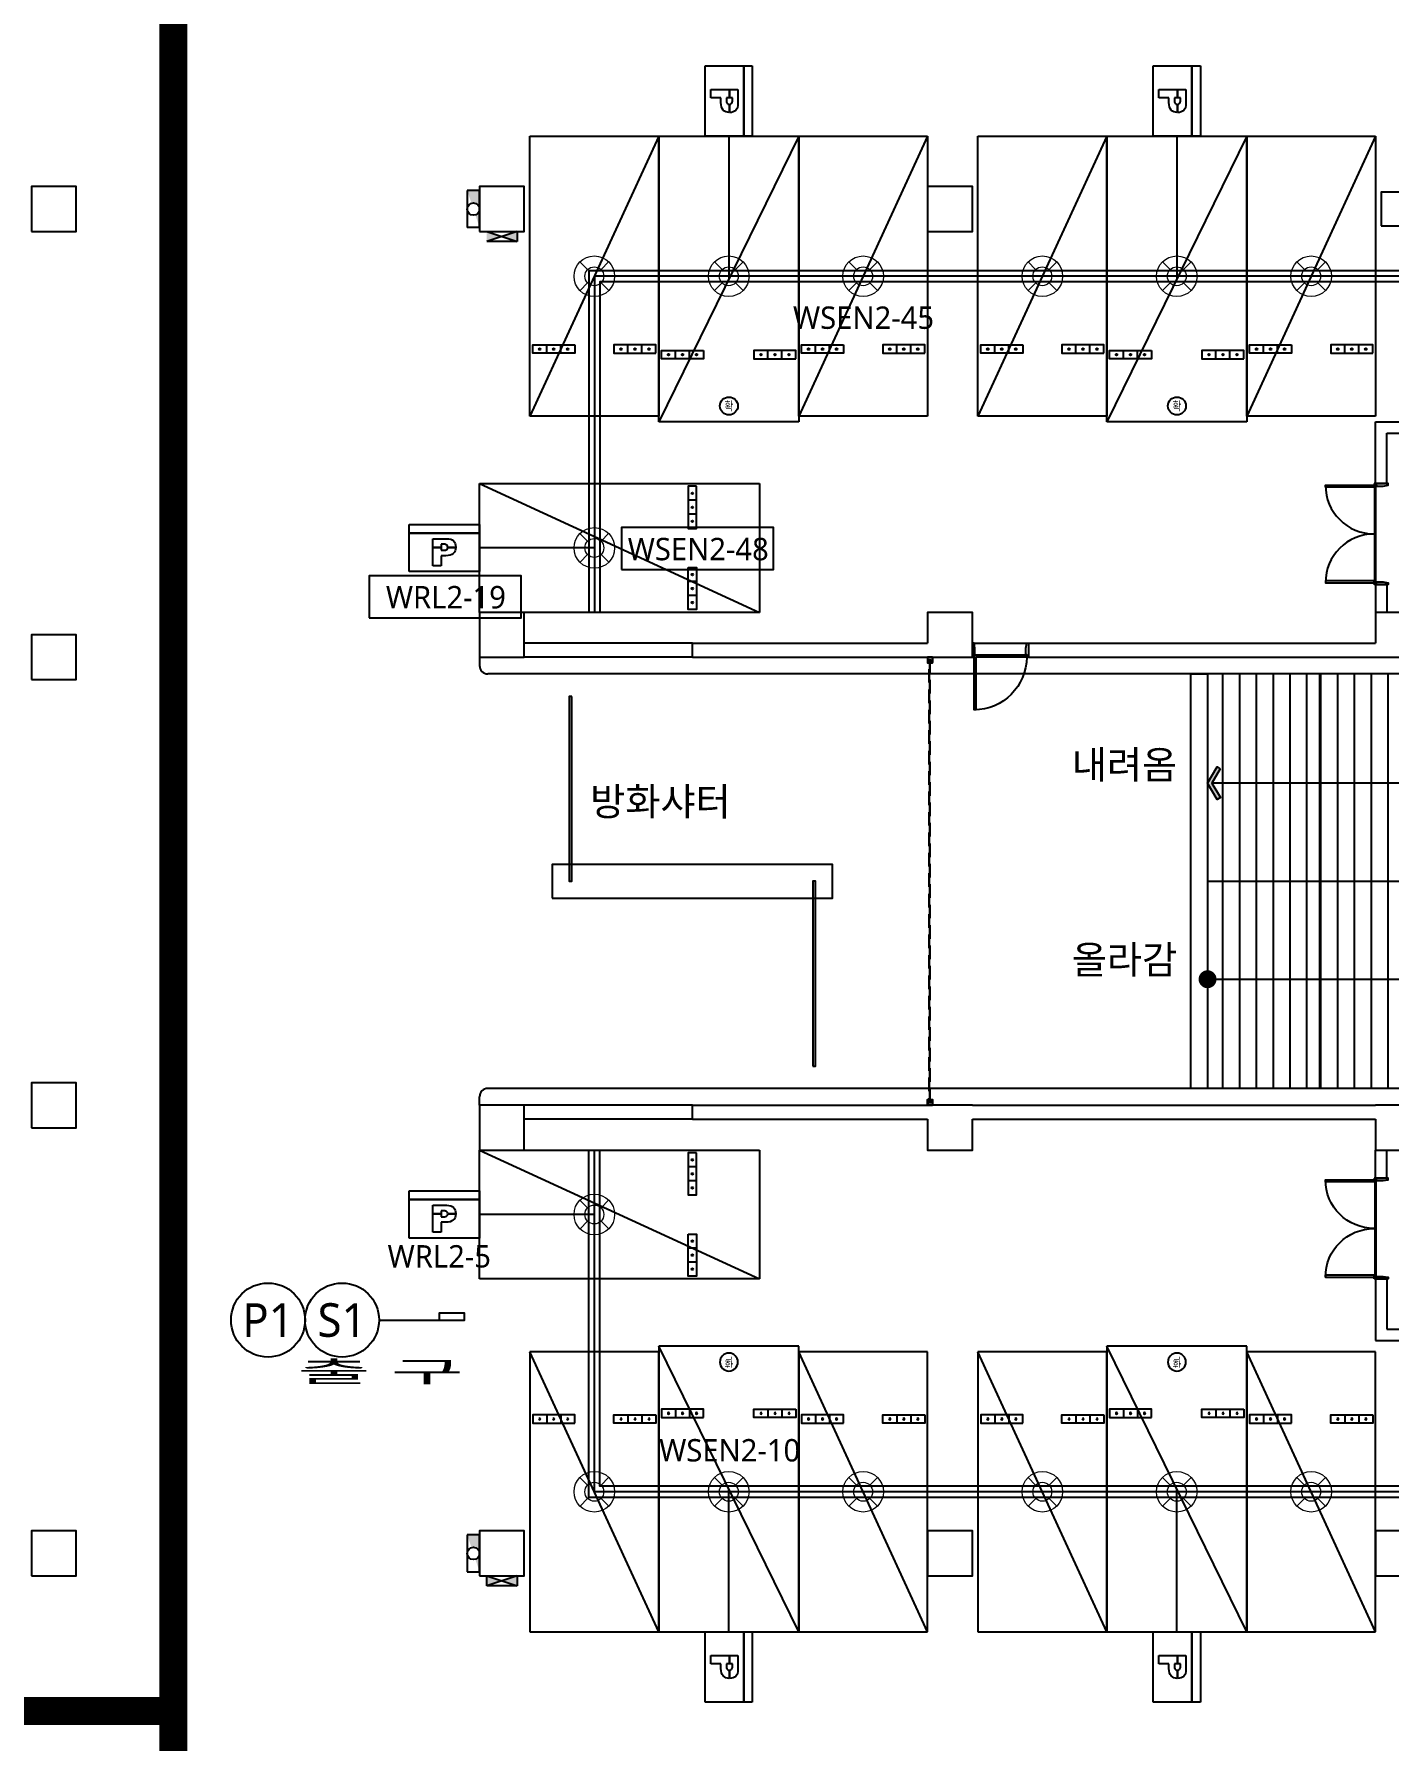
# Model space of a CAD drawing. Header units: millimetres. Extents: x -105683 to 94728, y -31127 to 151123.
# Drawn here: x 28522 to 52712, y 12448 to 42918 of the extents above; entities that cross this region are included whole.
import ezdxf
from ezdxf.enums import TextEntityAlignment as Align

# ---------------------------------------------------------------- set-up
doc = ezdxf.new("R2010")
doc.units = ezdxf.units.MM
for name, pattern in [('AUDIT_D_080121100638-0', [0]), ('HIDDEN', [9.524999999999995, 6.349999999999998, -3.174999999999998]), ('xr_plan$0$STD_HIDDEN', [3, 2, -1])]:
    doc.linetypes.add(name, pattern=pattern)
for name, color, linetype in [('DR LINE', 4, 'Continuous'), ('e-plan', 9, 'Continuous'), ('E-TEXT', 6, 'Continuous'), ('구역', 5, 'Continuous'), ('레이스웨이', 3, 'Continuous'), ('만공차등', 6, 'Continuous'), ('유도배선', 6, 'Continuous')]:
    doc.layers.add(name, color=color, linetype=linetype)
doc.layers.add('초음파센서', color=1, linetype='AUDIT_D_080121100638-0', lineweight=13)
doc.styles.add('USUN', font='malgun_0.ttf')
doc.styles.add('xr_plan$0$USUN', font='malgun_0.ttf')
doc.styles.add('xr_plan$0$신화문자', font='malgun_0.ttf', dxfattribs={"width": 0.9})
doc.styles.add('Xref-지하1층$0$USUN', font='malgun_0.ttf')

# ---------------------------------------------------------------- blocks, each defined once
blk = doc.blocks.new('xr_plan$0$직각주차')
at = {"layer": 'e-plan'}
for p, q in [((2300, 5000), (0, 0)), ((0, 0), (0, 5000)), ((0, 5000), (2300, 5000)), ((2300, 5000), (2300, 0)), ((300.0000000102318, 1125.000000008026), (300.0000000102318, 1275.0000000113)), ((550.0000000156887, 1125.000000008026), (550.0000000156887, 1275.0000000113)), ((1750.000000041882, 1125.000000008026), (1750.000000041882, 1275.0000000113)), ((2000.000000047339, 1125.000000008026), (2000.000000047339, 1275.0000000113)), ((2300, 0), (0, 0))]:
    blk.add_line(p, q, dxfattribs=at)
for points in [[(800.0000000211458, 1275.0000000113), (800.0000000211458, 1125.000000008026), (50.00000000477485, 1125.000000008026), (50.00000000477485, 1275.0000000113)], [(2250.000000052796, 1125.000000008026), (2250.000000052796, 1275.0000000113), (1500.000000036425, 1275.0000000113), (1500.000000036425, 1125.000000008026)]]:
    blk.add_lwpolyline(points, close=True, dxfattribs=at)
for centre in [(175.0000000075033, 1200.000000009663), (425.0000000129602, 1200.000000009663), (675.0000000184173, 1200.000000009663), (1625.000000039154, 1200.000000009663), (1875.000000044611, 1200.000000009663), (2125.000000050068, 1200.000000009663)]:
    blk.add_circle(centre, 15.00000000032741, dxfattribs=at)
blk = doc.blocks.new('xr_plan$0$확장형주차')
at = {"layer": 'e-plan', "linetype": 'Continuous'}
blk.add_line((2500, 5100), (0, 0), dxfattribs=at)
at = {"layer": 'e-plan'}
for p, q in [((0, 0), (0, 5100)), ((0, 5100), (2500, 5100)), ((2500, 5100), (2500, 0)), ((300.0000000102318, 1125.000000008026), (300.0000000102318, 1275.0000000113)), ((550.0000000156887, 1125.000000008026), (550.0000000156887, 1275.0000000113)), ((1950.000000041882, 1125.000000008026), (1950.000000041882, 1275.0000000113)), ((2200.000000047339, 1125.000000008026), (2200.000000047339, 1275.0000000113)), ((2500, 0), (0, 0))]:
    blk.add_line(p, q, dxfattribs=at)
for points in [[(800.0000000211458, 1275.0000000113), (800.0000000211458, 1125.000000008026), (50.00000000477485, 1125.000000008026), (50.00000000477485, 1275.0000000113)], [(2450.000000052796, 1125.000000008026), (2450.000000052796, 1275.0000000113), (1700.000000036425, 1275.0000000113), (1700.000000036425, 1125.000000008026)]]:
    blk.add_lwpolyline(points, close=True, dxfattribs=at)
for centre, radius in [((175.0000000075033, 1200.000000009663), 15.00000000032741), ((425.0000000129602, 1200.000000009663), 15.00000000032741), ((675.0000000184173, 1200.000000009663), 15.00000000032741), ((1825.000000039153, 1200.000000009663), 15.00000000032741), ((2075.000000044611, 1200.000000009663), 15.00000000032741), ((2325.000000050068, 1200.000000009663), 15.00000000032741), ((1252.743302494912, 284.6067593291877), 160)]:
    blk.add_circle(centre, radius, dxfattribs=at)
at = {"layer": 'e-plan', "style": 'xr_plan$0$신화문자', "width": 0.8}
blk.add_text('확', height=160, dxfattribs=at).set_placement((1252.743302494912, 284.6067593291877), align=Align.MIDDLE_CENTER)
blk = doc.blocks.new('xr_plan$0$Dor_1000')
at = {"layer": 'e-plan'}
blk.add_lwpolyline([(30.00000000000114, 125), (65.00000000000057, 125), (65.00000000000057, 1065), (30.00000000000114, 1065), (30.00000000000114, 125)], dxfattribs=at)
for points in [[(30.00000000000114, 125), (30.00000000000114, 85.00000000000082), (45.00000000000171, 85.00000000000082), (45.00000000000171, -34.99999999999942), (30.00000000000114, -125), (0, -125), (0, 125)], [(970.0000000000017, 125), (970.0000000000017, 85.00000000000082), (955.0000000000013, 85.00000000000082), (955.0000000000013, -34.99999999999942), (970.0000000000017, -125), (1000, -125), (1000, 125)]]:
    blk.add_lwpolyline(points, close=True, dxfattribs=at)
blk.add_arc((29.99999999999829, 124.9999999999971), 940.0000000000034, 0, 90, dxfattribs=at)
blk = doc.blocks.new('xr_plan$0$Dor_1800')
at = {"layer": 'e-plan'}
for points in [[(30.00000000001819, 125.0000000000291), (65.0000000000091, 125.0000000000291), (65.0000000000091, 995.0000000000335), (30.00000000001819, 995.0000000000335), (30.00000000001819, 125.0000000000291)], [(1769.999999999981, 125.0000000000291), (1734.999999999991, 125.0000000000291), (1734.999999999991, 995.0000000000335), (1769.999999999981, 995.0000000000335), (1769.999999999981, 125.0000000000291)], [(0, 125.0000000000291), (30.00000000001819, 125.0000000000291), (30.00000000001819, 85.00000000002002), (44.99999999998181, 85.00000000002002), (44.99999999998181, -35.00000000002998), (30.00000000001819, -125.0000000000291), (0, -125.0000000000291), (0, 125.0000000000291)], [(1800, 125.0000000000291), (1769.999999999981, 125.0000000000291), (1769.999999999981, 85.00000000002002), (1755.000000000018, 85.00000000002002), (1755.000000000018, -35.00000000002998), (1769.999999999981, -125.0000000000291), (1800, -125.0000000000291), (1800, 125.0000000000291)]]:
    blk.add_lwpolyline(points, dxfattribs=at)
for centre, start, end in [((30.00000000001819, 125.0000000000291), 0, 90), ((1769.999999999981, 125.0000000000291), 90, 180)]:
    blk.add_arc(centre, 870.0000000000001, start, end, dxfattribs=at)
blk = doc.blocks.new('Xref-지하1층')
at = {"layer": 'e-plan', "linetype": 'Continuous'}
h = blk.add_hatch(color=256, dxfattribs=at)
edge = h.paths.add_edge_path()
edge.add_line((40000.00000000003, 52029.99999999988), (39780.00000000003, 52029.99999999988))
edge.add_line((39780.00000000003, 52029.99999999988), (39855.21494573817, 51804.3551627855))
edge.add_arc((39890.00000000003, 51699.99999999988), 110, -71.56505117707928, 108.43494882292259, ccw=False)
edge.add_line((39924.78505426194, 51595.64483721438), (40000.00000000009, 51369.99999999988))
edge.add_line((40000.00000000003, 51369.99999999988), (40000.00000000003, 52029.99999999988))
h = blk.add_hatch(dxfattribs=at)
h.set_pattern_fill('ANSI31', color=256, scale=300, angle=45)
h.set_pattern_definition([(90, (-266149.9999999141, -187153.4417675213), (-300, 5.684341886080801e-14), [])])
h.paths.add_polyline_path([(53005.67456399024, 43399.99999999985), (55000.0000000172, 43399.99999999985), (55000.0000000172, 35999.99999999991), (53005.67456399024, 35999.99999999991)])
h = blk.add_hatch(dxfattribs=at)
h.set_pattern_fill('ANSI31', color=256, scale=300, angle=45)
h.set_pattern_definition([(90, (-265899.9999999313, -185400.0000234863), (-300, 5.684341886080801e-14), [])])
h.paths.add_polyline_path([(55000.0000000172, 43399.99999999988), (77400.00000001726, 43399.99999999988), (77400.00000001726, 36000), (55000.0000000172, 36000)])
at = {"layer": 'e-plan'}
h = blk.add_hatch(color=256, dxfattribs=at)
h.dxf.hatch_style = 1
h.paths.add_polyline_path([(53227.50412637225, 41706.22980408365), (53077.89847056239, 41450.12474060053), (53228.43359584777, 41194.31315236719), (53170.4081772533, 41160.41717748152), (53000.0000000172, 41449.99999999994), (53169.47900528877, 41740.12560513796)])
at = {"layer": 'e-plan', "linetype": 'Continuous'}
h = blk.add_hatch(color=256, dxfattribs=at)
edge = h.paths.add_edge_path()
edge.add_line((40000.00000000003, 28029.99999999988), (39780.00000000003, 28029.99999999988))
edge.add_line((39780.00000000003, 28029.99999999988), (39855.21494573817, 27804.3551627855))
edge.add_arc((39890.00000000003, 27699.99999999988), 110, -71.56505117707928, 108.43494882292259, ccw=False)
edge.add_line((39924.78505426194, 27595.64483721438), (40000.00000000009, 27369.99999999988))
edge.add_line((40000.00000000003, 27369.99999999988), (40000.00000000003, 28029.99999999988))
for p, q in [((40000.00000000003, 52029.99999999988), (39780.00000000003, 52029.99999999988)), ((39780.00000000003, 52029.99999999988), (39780.00000000003, 51369.99999999988)), ((40000.00000000003, 51369.99999999988), (40000.00000000003, 52029.99999999988)), ((40000.00000000003, 51369.99999999988), (39780.00000000003, 51369.99999999988)), ((40130.00000001749, 51300.00000000105), (40670.00000001749, 51120.00000000105)), ((40670.00000001749, 51300.00000000105), (40130.00000001749, 51120.00000000105)), ((40130.00000001749, 51300.00000000105), (40670.00000001749, 51300.00000000105)), ((40670.00000001749, 51300.00000000105), (40670.00000001749, 51120.00000000105)), ((40670.00000001749, 51120.00000000105), (40130.00000001749, 51120.00000000105)), ((56000.00000000003, 47899.99999999977), (71500.00000000003, 47899.99999999988)), ((56000.00000000003, 46799.99999999825), (56000.00000000003, 47899.99999999988)), ((56199.99999999997, 47699.99999999977), (71300.00000000003, 47699.99999999988)), ((56200.00000000003, 46799.99999999825), (56200.00000000003, 47699.99999999988)), ((56000.00000000003, 46799.99999999825), (56199.9999999998, 46799.99999999825)), ((56000.00000000003, 45000.00000004855), (56000.00000000003, 44499.99999999988)), ((56000.00000000003, 45000.00000004855), (56199.9999999998, 45000.00000004855)), ((56199.99999999997, 45000.00000004855), (56200.00000000003, 44499.99999999988)), ((43799.99999999997, 43949.99999999988), (48000.00000000003, 43949.99999999988)), ((43800.00000000003, 43699.99999999988), (43800.00000000003, 43949.99999999988)), ((48800.00000000049, 43949.99999999988), (48800.00000000049, 43699.99999999988)), ((49800.00000000049, 43950), (56000.00000000003, 43949.99999999988)), ((49800.00000000049, 43949.99999999988), (49800.00000000049, 43699.99999999988)), ((40000.00000000003, 43699.99999999988), (40000.00000000003, 43550)), ((43799.99999999997, 43699.99999999988), (48000.00000000003, 43699.99999999988)), ((49800.00000000049, 43699.99999999988), (81500.00000000003, 43699.99999999988)), ((40000.00000000003, 35699.99999999988), (40000.00000000003, 35849.99999999988)), ((43799.99999999997, 35699.99999999988), (48000.00000000003, 35699.99999999988)), ((43800.00000000003, 35449.99999999988), (43800.00000000003, 35700)), ((48800.00000000003, 35699.99999999988), (56000.00000000003, 35699.99999999988)), ((43799.99999999997, 35449.99999999988), (48000.00000000003, 35449.99999999988)), ((48800.00000000003, 35449.99999999988), (56000.00000000003, 35449.99999999988)), ((56000.00000000003, 34399.99999995111), (56000.00000000003, 34899.99999999977)), ((56199.99999999997, 34399.99999995099), (56200.00000000003, 34899.99999999977)), ((56000.00000000003, 34399.99999995099), (56199.9999999998, 34399.99999995099)), ((56000.00000000003, 32600.00000000128), (56000.00000000003, 31499.99999999977)), ((56000.00000000003, 32600.00000000128), (56199.9999999998, 32600.00000000128)), ((56200.00000000003, 32600.0000000014), (56200.00000000003, 31699.99999999977)), ((56199.99999999997, 31699.99999999977), (70700.00000000003, 31699.99999999977)), ((56000.00000000003, 31499.99999999977), (70700.00000000003, 31499.99999999977)), ((40000.00000000003, 28029.99999999988), (39780.00000000003, 28029.99999999988)), ((39780.00000000003, 28029.99999999988), (39780.00000000003, 27369.99999999988)), ((40000.00000000003, 27369.99999999988), (40000.00000000003, 28029.99999999988)), ((39780.00000000003, 27369.99999999988), (40000.00000000003, 27369.99999999988)), ((40130.00000001726, 27299.99999999988), (40670.00000001726, 27119.99999999988)), ((40670.00000001726, 27299.99999999988), (40130.00000001726, 27119.99999999988)), ((40130.00000001726, 27299.99999999988), (40670.00000001726, 27299.99999999988)), ((40130.00000001726, 27119.99999999988), (40130.00000001726, 27299.99999999988)), ((40670.00000001726, 27119.99999999988), (40130.00000001726, 27119.99999999988)), ((40670.00000001726, 27299.99999999988), (40670.00000001726, 27119.99999999988))]:
    blk.add_line(p, q, dxfattribs=at)
at = {"layer": 'e-plan'}
for p, q in [((55987.49999995405, 45030.00000002806), (55987.49999995405, 46770.00000001874)), ((56002.49999995684, 45030.00000002806), (56002.49999995684, 46770.00000001874)), ((43800.00000000003, 43950), (40800.00000000003, 43949.99999999988)), ((48830.00000000003, 43949.99999999988), (49770.00000000003, 43949.99999999988)), ((43800.00000000003, 43699.99999999988), (40800.00000000003, 43699.99999999988)), ((48845.00000000003, 43739.99999999988), (49755.00000000003, 43739.99999999988)), ((49770.00000000003, 43700.00000000012), (48865.00000000003, 43699.99999999988)), ((84250.00000000003, 43399.99999999988), (40150.00000000003, 43400)), ((53000.0000000172, 43399.99999999985), (53000.00000001714, 35999.99999999985)), ((55000.00000001726, 43399.99999999988), (55000.0000000172, 35999.99999999988)), ((79400.00000001726, 41449.99999999808), (53077.97187553233, 41449.99999999983)), ((53000.00000001714, 39699.99999999988), (79400.00000001726, 39699.99999999997)), ((53000.0000000172, 37950.13452135926), (79322.02812456319, 37949.74959992)), ((84250.00000000003, 36000), (40150.00000000003, 35999.99999999988)), ((43800.00000000003, 35700), (40800.00000000003, 35699.99999999988)), ((43800.00000000003, 35449.99999999988), (40800.00000000003, 35449.99999999988)), ((55987.49999995405, 34369.99999997148), (55987.49999995405, 32629.99999998079)), ((56002.49999995684, 34369.99999997148), (56002.49999995684, 32629.99999998079))]:
    blk.add_line(p, q, dxfattribs=at)
for points in [[(32000.00000000003, 51299.99999999988), (32800.00000000003, 51299.99999999988), (32800.00000000003, 52099.99999999988), (32000.00000000003, 52099.99999999988)], [(40000.00000000003, 51299.99999999988), (40800.00000000003, 51299.99999999988), (40800.00000000003, 52099.99999999988), (40000.00000000003, 52099.99999999988)], [(48000.00000000003, 51299.99999999988), (48800.00000000003, 51299.99999999988), (48800.00000000003, 52099.99999999988), (48000.00000000003, 52099.99999999988)], [(56100.00000000003, 51400.00000001211), (56700.00000000003, 51400.00000001211), (56700.00000000003, 52000.00000001211), (56100.00000000003, 52000.00000001211)], [(40000.00000000003, 43699.99999999988), (40800.00000000003, 43699.99999999988), (40800.00000000003, 44499.99999999988), (40000.00000000003, 44499.99999999988)], [(32000.00000000003, 43299.99999999988), (32800.00000000003, 43299.99999999988), (32800.00000000003, 44099.99999999988), (32000.00000000003, 44099.99999999988)], [(48090.00000000003, 43699.99999999988), (48000.00000000003, 43699.99999999988), (48000.00000000049, 43599.9999999993), (48020.00000000049, 43599.99999999942), (48020.00000000049, 43650.99975210673), (48050.00000000049, 43650.99975210719), (48050.00000000038, 43599.99999999965), (48090.00000000015, 43600)], [(48087.00000000015, 43697.00000000012), (48087.00000000026, 43602.99999999988), (48053.00000000049, 43602.99999999965), (48053.00000000049, 43653.99975210731), (48017.00000000026, 43653.99975210684), (48017.00000000049, 43602.9999999993), (48003.00000000096, 43602.99999999919), (48002.9999999998, 43697.00000000012)], [(41649.99999999997, 42999.99999999988), (41599.99999999997, 42999.99999999988), (41599.99999999997, 39699.99999999988), (41649.99999999997, 39699.99999999988)], [(53227.50412637225, 41706.22980408365), (53077.89847056239, 41450.12474060053), (53228.43359584777, 41194.31315236719), (53170.4081772533, 41160.41717748152), (53000.0000000172, 41449.99999999994), (53169.47900528877, 41740.12560513796)], [(41299.99999999997, 39399.99999999988), (46299.99999999997, 39399.99999999988), (46299.99999999997, 39999.99999999988), (41299.99999999997, 39999.99999999988)], [(45949.99999999997, 36399.99999999988), (45999.99999999997, 36399.99999999988), (45999.99999999997, 39699.99999999988), (45949.99999999997, 39699.99999999988)], [(32000.00000000003, 35299.99999999988), (32800.00000000003, 35299.99999999988), (32800.00000000003, 36099.99999999988), (32000.00000000003, 36099.99999999988)], [(40000.00000000003, 34899.99999999988), (40800.00000000003, 34899.99999999988), (40800.00000000003, 35699.99999999988), (40000.00000000003, 35699.99999999988)], [(48090.00000000003, 35699.99999999988), (48000.00000000003, 35699.99999999988), (48000.00000000049, 35800.00000000058), (48020.00000000049, 35800.00000000047), (48020.00000000049, 35749.00024789304), (48050.00000000049, 35749.00024789269), (48050.00000000038, 35800.00000000035), (48090.00000000015, 35799.99999999988)], [(48087.00000000015, 35702.99999999977), (48087.00000000026, 35797), (48053.00000000049, 35797.00000000012), (48053.00000000049, 35746.00024789257), (48017.00000000026, 35746.00024789304), (48017.00000000049, 35797.00000000058), (48003.00000000096, 35797.00000000081), (48002.9999999998, 35702.99999999988)], [(32000.00000000003, 27299.99999999988), (32800.00000000003, 27299.99999999988), (32800.00000000003, 28099.99999999988), (32000.00000000003, 28099.99999999988)], [(40000.00000000003, 27299.99999999988), (40800.00000000003, 27299.99999999988), (40800.00000000003, 28099.99999999988), (40000.00000000003, 28099.99999999988)], [(48000.00000000003, 27299.99999999988), (48800.00000000003, 27299.99999999988), (48800.00000000003, 28099.99999999988), (48000.00000000003, 28099.99999999988)], [(56000.00000000003, 27299.99999999988), (56800.00000000003, 27299.99999999988), (56800.00000000003, 28099.99999999988), (56000.00000000003, 28099.99999999988)]]:
    blk.add_lwpolyline(points, close=True, dxfattribs=at)
for points in [[(48000.00000000003, 43699.99999999988), (48800.00000000003, 43699.99999999988), (48800.00000000003, 44499.99999999988), (48000.00000000003, 44499.99999999988), (48000.00000000003, 43949.99999999988)], [(56800.00000000003, 43949.99999999985), (56800.00000000003, 44499.99999999988), (56000.00000000003, 44499.99999999988), (56000.00000000003, 43949.99999999988)], [(48800.00000000003, 35699.99999999959), (48800.00000000003, 35699.99999999988), (48000.00000000003, 35699.99999999988)], [(56800.00000000003, 35699.99999999971), (56800.00000000003, 35699.99999999988), (56000.00000000003, 35699.99999999988)], [(48000.00000000003, 35449.99999999988), (48000.00000000003, 34899.99999999988), (48800.00000000003, 34899.99999999988), (48800.00000000003, 35449.99999999988)], [(56000.00000000003, 35449.99999999988), (56000.00000000003, 34899.99999999988), (56800.00000000003, 34899.99999999988), (56800.00000000003, 35449.99999999988)]]:
    blk.add_lwpolyline(points, dxfattribs=at)
at = {"layer": 'e-plan', "linetype": 'xr_plan$0$STD_HIDDEN'}
blk.add_lwpolyline([(48045.50000105138, 35768.30442830629), (48045.50000096092, 43631.69557169348), (48024.50000096511, 43631.69557169278), (48024.50000096511, 35768.30442830699), (48045.50000096092, 35768.30442830641)], dxfattribs=at)
at = {"layer": 'e-plan', "linetype": 'Continuous'}
blk.add_lwpolyline([(52700.00000001726, 43399.99999999988), (53000.0000000172, 43399.99999999988), (53000.0000000172, 35999.99999999991), (52700.00000001726, 35999.99999999991)], close=True, dxfattribs=at)
blk.add_lwpolyline([(48050.33139113444, 41122.95554179986, 0, 166.6666666666667, 0), (47550.33139113444, 41122.95554179986, 0, 0, 0), (45025.15573568005, 41122.95554179986, 0, 0, 0)], format="xyseb", dxfattribs=at)
at = {"layer": 'e-plan', "const_width": 160}
blk.add_lwpolyline([(52999.99967383916, 37870.13452136624, 1), (52999.99967383916, 38030.13452135227, 1)], format="xyb", close=True, dxfattribs=at)
at = {"layer": 'e-plan', "linetype": 'Continuous'}
for centre in [(39890.00000000003, 51699.99999999988), (39890.00000000003, 27699.99999999988)]:
    blk.add_circle(centre, 110, dxfattribs=at)
for centre, start, end in [((40150.00000000003, 43550), 180, 270), ((40150.00000000003, 35849.99999999988), 90, 180)]:
    blk.add_arc(centre, 150, start, end, dxfattribs=at)
for points in [[(40670.00000001749, 51300.00000000105), (40670.00000001749, 51120.00000000105), (40130.00000001749, 51120.00000000105), (40130.00000001749, 51300.00000000105)], [(40670.00000001726, 27299.99999999988), (40670.00000001726, 27119.99999999988), (40130.00000001726, 27119.99999999988), (40130.00000001726, 27299.99999999988)]]:
    blk.add_solid(points, dxfattribs=at)
for name, p in [('xr_plan$0$직각주차', (40899.99999999956, 48000.00000000268)), ('xr_plan$0$확장형주차', (43199.99999999956, 47900.00000000268)), ('xr_plan$0$직각주차', (45699.99999999956, 48000.00000000268)), ('xr_plan$0$직각주차', (48900.00000000003, 48000.0000000064)), ('xr_plan$0$확장형주차', (51200.00000000003, 47900.0000000064)), ('xr_plan$0$직각주차', (53700.00000000003, 48000.0000000064))]:
    blk.add_blockref(name, p, dxfattribs=at)
at = {"layer": 'e-plan', "linetype": 'Continuous', "rotation": 90.00000000000001}
for name, p in [('xr_plan$0$직각주차', (45000.00000000003, 44499.99999999988)), ('xr_plan$0$Dor_1800', (56099.99999995405, 45000.00000000012)), ('xr_plan$0$직각주차', (45000.00000000003, 32599.99999999988))]:
    blk.add_blockref(name, p, dxfattribs=at)
at = {"layer": 'e-plan', "linetype": 'Continuous', "xscale": -1}
for name, p, rotation in [('xr_plan$0$Dor_1000', (48800.00000000003, 43824.99999999988), 180), ('xr_plan$0$Dor_1800', (56099.99999995405, 34399.99999999942), 90), ('xr_plan$0$확장형주차', (43200.00000000003, 31399.99999999988), 180), ('xr_plan$0$확장형주차', (51200.00000000003, 31399.99999999988), 180), ('xr_plan$0$직각주차', (40900.00000000003, 31299.99999999988), 180), ('xr_plan$0$직각주차', (45700.00000000003, 31299.99999999988), 180), ('xr_plan$0$직각주차', (48900.00000000143, 31299.99999999709), 180), ('xr_plan$0$직각주차', (53700.00000000003, 31299.99999999988), 180)]:
    blk.add_blockref(name, p, dxfattribs=dict(at, rotation=rotation))
at = {"layer": 'e-plan', "style": 'USUN'}
for s, p in [('내려옴', (51516.44829739261, 41779.18331301858)), ('올라감', (51516.44829739261, 38298.23346040299))]:
    blk.add_text(s, height=500, dxfattribs=at).set_placement(p, align=Align.MIDDLE_CENTER)
blk.add_text('방화샤터', height=500, dxfattribs=at).set_placement((41975.30759763371, 41122.95271775659), align=Align.MIDDLE_LEFT)
at = {"layer": 'e-plan', "ltscale": 3, "style": 'xr_plan$0$USUN', "width": 2.422976605912033}
blk.add_text('출 구', height=375, rotation=2.167907019950039e-08, dxfattribs=at).set_placement((36747.79561860012, 30757.31802170631), (39720.55088373405, 30757.31802283111), align=Align.FIT)
blk = doc.blocks.new('센서')
at = {"layer": '초음파센서'}
for p, q in [((-256.1917501480202, 255.872396394494), (-119.5570773269283, 119.4077249351831)), ((119.4048484532395, 119.5564764195151), (255.8695194955799, 256.1911495039822)), ((-255.8729968793341, -256.188874524436), (-119.4083258403116, -119.5542014399543)), ((119.5535999427084, -119.4054499556369), (256.1882727624034, -255.8701214149478))]:
    blk.add_line(p, q, dxfattribs=at)
for major_axis, ratio, start_param, end_param in [((-6.1103e-12, 362.0820671227044), 0.999999997505104, 2.801804347482335, 9.08498965466192), ((-0.3386371830511741, 168.9712919898011), 0.999999997519907, 2.862310370331366, 9.145495677510953)]:
    blk.add_ellipse((-0.001738692924845964, 0.001137489773100242), major_axis=major_axis, ratio=ratio, start_param=start_param, end_param=end_param, dxfattribs=at)
blk = doc.blocks.new('만공차등')
at = {"layer": '만공차등', "color": 2}
for p, q in [((256.2185382738709, 772.8010282704608), (1281.100729055703, 772.8010280201212)), ((256.2185383155941, 85.86725710276512), (256.2185383155941, 772.8010282704608)), ((1281.100729055703, 772.8010280201212), (1281.100729055703, 85.86725685242563)), ((1281.100729139149, 646.829827308096), (256.2185382738709, 646.8298275569452)), ((256.2185383155941, 646.8298275569452), (1281.100729097426, 646.829827308096)), ((602.031856457889, 441.6744232246652), (723.9221712127327, 441.6744232246652)), ((602.031856457889, 436.4904232243076), (723.9221712127327, 436.4904232243076)), ((817.0652129247784, 441.6744232246652), (935.2874125763774, 441.6744232246652)), ((817.1001742288469, 436.4904232243076), (935.2049708619713, 436.4904232243076)), ((1281.100729183853, 85.86725685391573), (256.2185383155941, 85.86725710276512))]:
    blk.add_line(p, q, dxfattribs=at)
for points in [[(602.031856457889, 562.7124996656552), (602.031856457889, 562.7124996656552), (803.7536301061511, 562.7124996656552), (803.7536301061511, 562.7124996656552)], [(602.031856457889, 441.6744232246652), (602.031856457889, 509.1963368171826), (602.031856457889, 562.7124996656552), (602.031856457889, 562.7124996656552)], [(803.7536301061511, 562.7124996656552), (847.6877215787767, 562.7124996656552), (880.5936417147517, 552.2647584015502), (902.4713905140757, 531.3692758718505)], [(602.031856457889, 169.9845844337716), (602.031856457889, 169.9845844337716), (602.031856457889, 321.6594377497211), (602.031856457889, 436.4904232243076)], [(758.4800846263765, 482.8810407707466), (758.4800846263765, 482.8810407707466), (723.9221712127327, 482.8810407707466), (723.9221712127327, 482.8810407707466)], [(723.9221712127327, 482.8810407707466), (723.9221712127327, 482.8810407707466), (723.9221712127327, 462.6767240667716), (723.9221712127327, 441.6744232246652)], [(723.9221712127327, 436.4904232243076), (723.9221712127327, 415.4870259771124), (723.9221712127327, 395.2807486290112), (723.9221712127327, 395.2807486290112)], [(723.9221712127327, 395.2807486290112), (723.9221712127327, 395.2807486290112), (753.6580501928923, 395.2807486290112), (753.6580501928923, 395.2807486290112)], [(790.3590900227427, 315.7171805361286), (790.3590900227427, 315.7171805361286), (723.9221712127327, 315.7171805361286), (723.9221712127327, 315.7171805361286)], [(723.9221712127327, 315.7171805361286), (723.9221712127327, 315.7171805361286), (723.9221712127327, 169.9845844337716), (723.9221712127327, 169.9845844337716)], [(753.6580501928923, 395.2807486290112), (777.0538468733431, 395.2807486290112), (793.4844827100633, 399.3437591219321), (802.9499577000737, 407.4697801047936)], [(804.8251933142542, 470.0222822928799), (796.6098753944037, 478.5947879457847), (781.1615058347583, 482.8810407707466), (758.4800846263765, 482.8810407707466)], [(899.5245917007327, 349.2035307446495), (875.6823103532195, 326.8792972723022), (839.2938097938893, 315.7171805361286), (790.3590900227427, 315.7171805361286)], [(802.9499577000737, 407.4697801047936), (811.8650966987013, 415.1233428293838), (816.5818355426192, 424.796890536882), (817.1001742288469, 436.4904232243076)], [(817.0652129247784, 441.6744232246652), (816.4464652046561, 452.7038494760168), (812.3664586707947, 462.1531358310952), (804.8251933142542, 470.0222822928799)], [(935.2049708619713, 436.4904232243076), (934.1114401951432, 399.5476529339328), (922.2179804757236, 370.4520221063867), (899.5245917007327, 349.2035307446495)], [(723.9221712127327, 169.9845844337716), (723.9221712127327, 169.9845844337716), (602.031856457889, 169.9845844337716), (602.031856457889, 169.9845844337716)]]:
    blk.add_open_spline(points, degree=3, dxfattribs=at)
blk.add_open_spline([(902.4713905140757, 531.3692758718505), (924.3491393193602, 510.4737933421508), (935.2880137220025, 480.7379143590106), (935.2880137220025, 442.1616389194503), (935.2880137220025, 441.9990880915897), (935.2878133371472, 441.8366828614843), (935.2874125763774, 441.6744232246652)], degree=3, knots=[0.498977130304911, 0.498977130304911, 0.498977130304911, 0.498977130304911, 0.997954260609822, 0.997954260609822, 0.997954260609822, 1, 1, 1, 1], dxfattribs=at)

msp = doc.modelspace()

# ---------------------------------------------------------------- linework, layer by layer
at = {"layer": 'DR LINE', "linetype": 'Continuous', "ltscale": 2}
msp.add_lwpolyline([(34681.24892943825, 19960.73362624596), (36205.89535283351, 19960.73362624599), (36205.89535283351, 20084.55166194355), (35752.17973347132, 20084.55166194354), (35752.17973347132, 19960.73362624597)], dxfattribs=at)
for centre in [(32698.34358800444, 19960.73362624603), (34020.28048229366, 19960.73362624603)]:
    msp.add_circle(centre, 660.968447144609, dxfattribs=at)
at = {"layer": 'E-TEXT'}
for points in [[(39008.68194296045, 33357.27749670093), (41726.47469667255, 33357.27749670093), (41726.47469667255, 34108.04145318927), (39008.68194296045, 34108.04145318927)], [(34502.54737423474, 32498.22112330055), (37220.34012794684, 32498.22112330055), (37220.34012794684, 33248.98507978889), (34502.54737423474, 33248.98507978889)]]:
    msp.add_lwpolyline(points, close=True, dxfattribs=at)
at = {"layer": '구역', "color": 7, "linetype": 'HIDDEN', "ltscale": 2, "const_width": 500}
for points in [[(-21020.10272617379, 54654.67331307731), (-21020.10272617379, -26096.38067652006), (25870.12341489717, -26096.38067652006), (25870.12341489716, -14964.28761456092), (31005.6400815619, -14964.28761456092), (31005.6400815619, 45911.64124321844), (54687.24194321435, 45911.64124321844), (54687.24194321435, 54654.67331307731)], [(54687.24194321435, 54654.67331307731), (54687.24194321435, 45911.64124321844), (31005.6400815619, 45911.64124321844), (31005.6400815619, -14964.28761456092), (25870.12341489716, -14964.28761456092), (25870.12341489717, -26096.38067652006), (94478.38493073618, -26096.38067652006), (94478.38493073618, 54654.67331307731)]]:
    msp.add_lwpolyline(points, close=True, dxfattribs=at)
msp.add_lwpolyline([(-9967.837261696084, 54654.67331307731), (-9967.837261696084, 12978.89481620374), (31005.6400815619, 12978.89481620374)], dxfattribs=at)
at = {"layer": '레이스웨이'}
for points in [[(69606.98692986833, 16794.88977559961), (88775.00173869278, 16794.88977559961), (88775.00173869278, 32894.99999995343), (79024.99999999702, 32894.99999995343), (79024.99999999703, 38694.99999996267), (38424.99999999939, 38694.99999999352), (38424.9999999994, 32594.99999995343)], [(69606.98692986833, 16994.88977559961), (88575.00173869276, 16994.88977559961), (88575.00173869278, 32694.99999995343), (78824.99999999703, 32694.99999995343), (78824.99999999703, 38494.99999996283), (38624.99999999939, 38494.99999999338), (38624.9999999994, 32594.99999995343)], [(68343.14830583615, 16794.88977560028), (38425.00173869278, 16794.99922834086), (38425.00173869278, 22994.99999995343)], [(68343.14903751745, 16994.88977559895), (38625.00173869278, 16994.9984966609), (38625.00173869278, 22994.99999995343)]]:
    msp.add_lwpolyline(points, dxfattribs=at)
at = {"layer": '만공차등', "color": 4, "linetype": 'Continuous', "ltscale": 2}
for points in [[(40924.99999999936, 41094.99999995623), (40925.00000000026, 38545.00000186701)], [(48924.99999999983, 41094.99999995995), (48925.00000000073, 38545.00000187074)], [(38524.9999999994, 33744.99999995435), (36475.00000010281, 33744.99999995361)], [(38525.00173869278, 21844.99999995435), (36475.00000010281, 21844.99999995361)], [(40924.99999999983, 14394.99999995343), (40924.99999999892, 16944.99999804259)], [(48924.99999999983, 14394.99999995343), (48924.99999999892, 16944.99999804259)]]:
    msp.add_lwpolyline(points, dxfattribs=at)
at = {"layer": '유도배선'}
for points in [[(69606.98692986833, 16894.88977559961), (88675.00173869278, 16894.88977559961), (88675.00173869278, 32794.99999995343), (78924.99999999703, 32794.99999995343), (78924.99999999703, 38594.99999996275), (38524.99999999939, 38594.99999999345), (38524.9999999994, 32594.99999995343)], [(68343.1486716768, 16894.88977559961), (38525.00173869278, 16894.99886250088), (38525.00173869278, 22994.99999995343)]]:
    msp.add_lwpolyline(points, dxfattribs=at)

# ---------------------------------------------------------------- block references
at = {"layer": 'e-plan'}
msp.add_blockref('Xref-지하1층', (-3525.000000000233, -11905.00000004668), dxfattribs=at)
at = {"layer": '만공차등', "xscale": 1.226069819647817, "yscale": 1.226069819647817, "zscale": 1.226069819647817, "rotation": 270}
for p in [(40398.60636541387, 42665.71893978032), (48398.60636541434, 42665.71893978404), (40398.60636541323, 14709.14181701653), (48398.60636541323, 14709.14181701653)]:
    msp.add_blockref('만공차등', p, dxfattribs=at)
at = {"layer": '만공차등', "xscale": 1.226069819647817, "yscale": 1.226069819647817, "zscale": 1.226069819647817}
for p in [(34904.28106017581, 33218.60636536794), (34904.28106017581, 21318.60636536794)]:
    msp.add_blockref('만공차등', p, dxfattribs=at)
at = {"layer": '초음파센서'}
for p in [(38525.00173869231, 38594.99886250368), (40925.00173869231, 38594.99886250368), (43325.00173869231, 38594.99886250368), (46525.00173869278, 38594.9988625074), (48925.00173869278, 38594.9988625074), (51325.00173869278, 38594.9988625074), (38525.00173869233, 33744.99886250088), (38525.0034773857, 21844.99886250088), (38525.00173869278, 16894.99886250088), (40925.00173869278, 16894.99886250088), (43325.00173869278, 16894.99886250088), (46525.00173869418, 16894.99886249809), (48925.00173869278, 16894.99886250088), (51325.00173869278, 16894.99886250088)]:
    msp.add_blockref('센서', p, dxfattribs=at)

# ---------------------------------------------------------------- texts
at = {"layer": 'DR LINE', "linetype": 'Continuous', "ltscale": 2, "style": 'Xref-지하1층$0$USUN'}
for s, p in [('P1', (32698.34358800444, 19960.73362624603)), ('S1', (34020.28048229366, 19960.73362624603))]:
    msp.add_text(s, height=600, dxfattribs=at).set_placement(p, align=Align.MIDDLE_CENTER)
at = {"layer": 'E-TEXT', "style": 'Xref-지하1층$0$USUN'}
for s, p in [('WSEN2-45', (43332.18199487848, 37856.05292982375)), ('WSEN2-48', (40380.66478230085, 33725.00468117371)), ('WRL2-19', (35874.53021357514, 32865.94830777333)), ('WRL2-5', (35756.09152578478, 21097.94192440854)), ('WSEN2-10', (40942.07283428477, 17635.31175277825))]:
    msp.add_text(s, height=400, dxfattribs=at).set_placement(p, align=Align.MIDDLE_CENTER)

doc.saveas('drawing.dxf')
